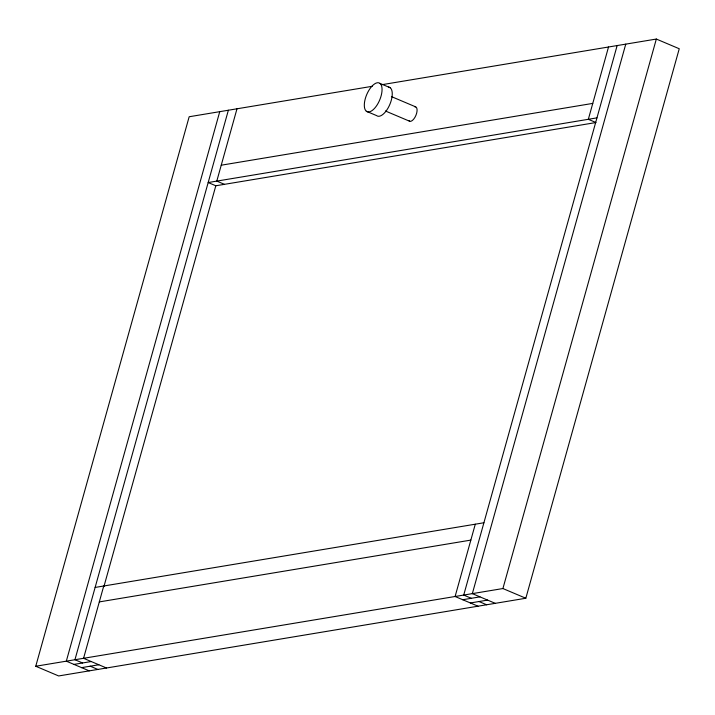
<?xml version="1.0" encoding="UTF-8"?>
<svg xmlns="http://www.w3.org/2000/svg" width="715" height="715" viewBox="0 0 715 715"><rect width="100%" height="100%" fill="white"/><g stroke="black" fill="none" stroke-linecap="round" stroke-linejoin="round"><path stroke-width="1.07" d="M382.078 84.665L656.334 39.048L679.25 48.745L525.829 598.249L58.666 675.952L35.75 666.255L189.171 116.751L372.193 86.309M219.746 111.665L66.316 661.169L89.241 670.867M228.362 110.235L74.941 659.731L82.583 662.966M103.746 585.996L83.566 658.3L106.481 667.998M236.987 108.805L216.797 181.101L224.439 184.336M103.898 586.622L215.885 185.516M475.287 524.193L455.098 596.498L478.013 606.195M608.519 47.002L588.329 119.307L595.97 122.533L215.814 185.775L208.181 182.54L596.953 117.868M617.143 45.563L463.722 595.068L471.355 598.303M625.759 44.133L472.338 593.629L495.254 603.335M35.75 666.255L502.913 588.543L656.334 39.048M221.239 165.201L592.771 103.398M95.131 587.435L483.903 522.763M99.314 601.905L470.845 540.102M73.958 664.405L91.198 661.536M462.739 599.733L479.979 596.864M81.599 667.631L98.84 664.762M470.372 602.968L487.621 600.1M380.023 83.432A15.605 7.034 -67.1 0 1 374.687 108.197A15.605 7.034 -67.1 0 1 364.856 100.422A15.605 7.034 -67.1 0 1 380.023 83.432L390.211 87.739M391.409 96.588L415.647 106.848M385.439 111.004L409.677 121.255M366.357 111.272L376.546 115.58A15.605 7.034 -67.1 0 0 389.898 104.301A15.605 7.034 -67.1 0 0 388.504 87.051M502.913 588.543L525.829 598.249M478.996 601.529L486.638 604.765M90.215 666.201L97.857 669.437M414.691 106.767A7.802 3.512 -67.1 0 1 415.942 115.303A7.802 3.512 -67.1 0 1 408.926 120.692"/></g></svg>
